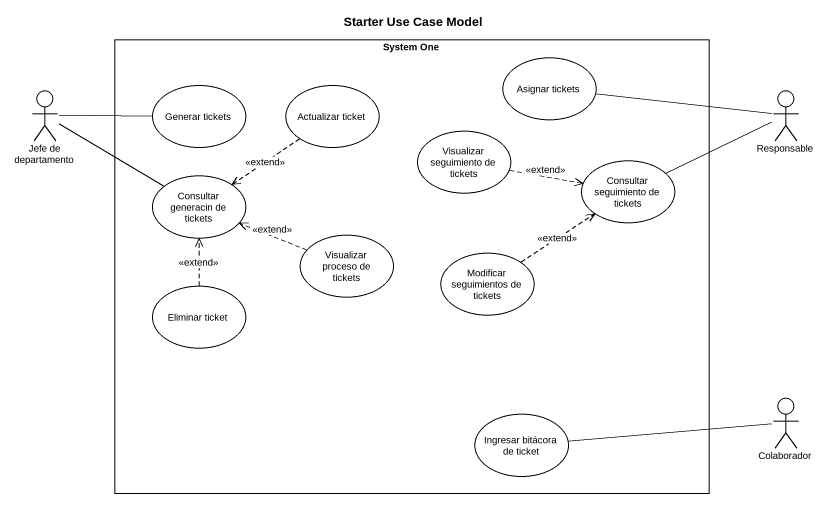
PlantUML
@startuml
title Starter Use Case Model
rectangle "System One" as System_One {
  usecase "Asignar tickets" as Asignar_tickets
  usecase "Generar tickets" as Generar_tickets
  usecase "Actualizar ticket" as Actualizar_ticket
  usecase "Visualizar seguimiento de tickets" as Visualizar_seguimiento_de
  usecase "Consultar generacin de tickets" as Consultar_generacin_de
  usecase "Consultar seguimiento de tickets" as Consultar_seguimiento_de
  usecase "Visualizar proceso de tickets" as Visualizar_proceso_de
  usecase "Modificar seguimientos de tickets" as Modificar_seguimientos_de
  usecase "Eliminar ticket" as Eliminar_ticket
  usecase "Ingresar bitácora de ticket" as Ingresar_bitácora_de_ticket
}
actor "Jefe de departamento" as Jefe_de_departamento
actor Responsable
actor Colaborador
Jefe_de_departamento -right- Generar_tickets
Jefe_de_departamento -right- Consultar_generacin_de
Actualizar_ticket ..> Consultar_generacin_de : <<extend>>
Responsable -left- Asignar_tickets
Responsable -left- Consultar_seguimiento_de
Visualizar_seguimiento_de .right.> Consultar_seguimiento_de : <<extend>>
Visualizar_proceso_de .left.> Consultar_generacin_de : <<extend>>
Modificar_seguimientos_de .up.> Consultar_seguimiento_de : <<extend>>
Eliminar_ticket .up.> Consultar_generacin_de : <<extend>>
Colaborador -left- Ingresar_bitácora_de_ticket
@enduml
